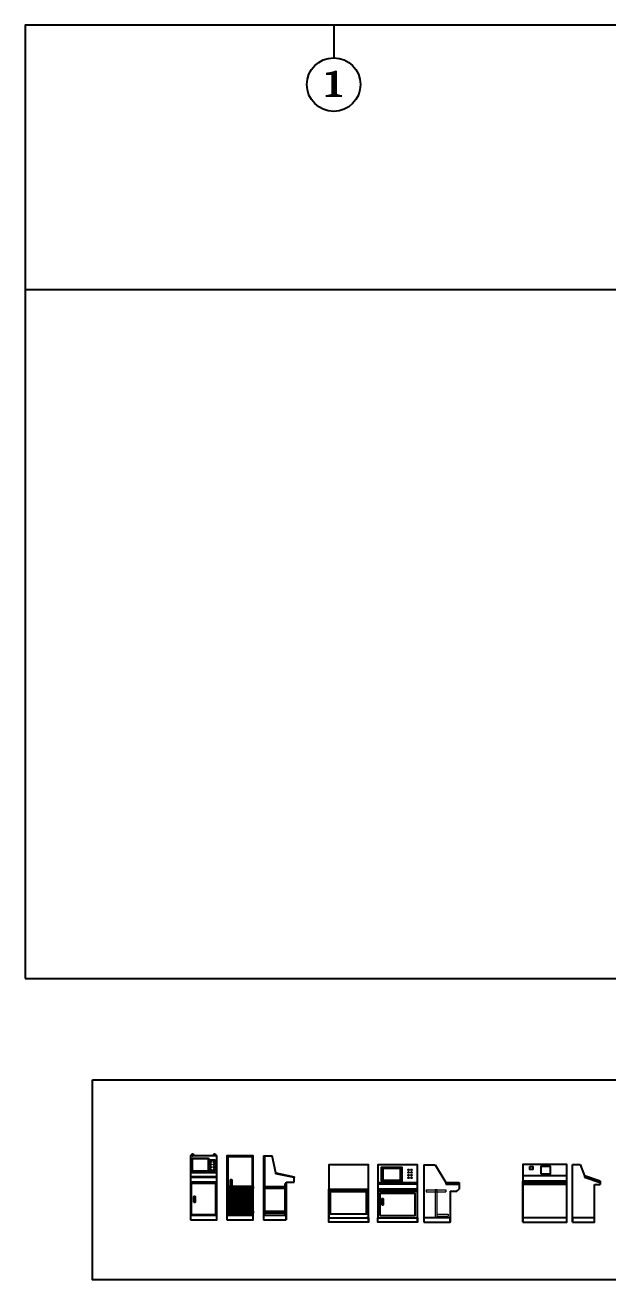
# Model space of a CAD drawing. Extents: x 223136 to 348136, y -32544 to -4064.
# Drawn here: x 223136 to 236356, y -32544 to -4064 of the extents above; entities that cross this region are included whole.
import ezdxf

# ---------------------------------------------------------------- set-up
doc = ezdxf.new("R2010")
doc.units = 0
doc.header["$LTSCALE"] = 20
doc.header["$MEASUREMENT"] = 0
doc.layers.add('Cuasau', color=10, linetype='Continuous')
doc.layers.add('kich thuoc', color=140, linetype='Continuous', lineweight=0)

# ---------------------------------------------------------------- blocks, each defined once
blk = doc.blocks.new('PC_Box_Front')
at = {"linetype": 'ByBlock'}
for p, q in [((42, 1457), (42, 1450)), ((42, 1455), (58, 1455)), ((42, 1450), (58, 1450)), ((58, 1457), (58, 1450)), ((542, 1457), (542, 1450)), ((558, 1455), (542, 1455)), ((558, 1450), (542, 1450)), ((558, 1457), (558, 1450)), ((435, 1360), (565, 1360)), ((435, 1100), (435, 1360)), ((565, 1360), (565, 1100)), ((600, 1060), (0, 1060)), ((600, 975), (0, 975)), ((600, 955), (0, 955)), ((565, 1100), (435, 1100)), ((600, 850), (0, 850)), ((80, 394), (80, 524)), ((80, 524), (112, 524)), ((112, 394), (80, 394)), ((85, 408), (107, 408)), ((112, 524), (112, 394))]:
    blk.add_line(p, q, dxfattribs=at)
for points in [[(0, 100), (600, 100), (600, 1450), (0, 1450)], [(20, 120), (580, 120), (580, 825), (20, 825)], [(80, 394), (112, 394), (112, 524), (80, 524)], [(0, 0), (600, 0), (600, 100), (0, 100)]]:
    blk.add_lwpolyline(points, close=True, dxfattribs=at)
for points in [[(50, 1400), (400, 1400, -0.414214), (410, 1390), (410, 1105, -0.414214), (400, 1095), (50, 1095, -0.414214), (40, 1105), (40, 1390, -0.414214)], [(60, 1390), (390, 1390, -0.414214), (400, 1380), (400, 1115, -0.414214), (390, 1105), (60, 1105, -0.414214), (50, 1115), (50, 1380, -0.414214)]]:
    blk.add_lwpolyline(points, format="xyb", close=True, dxfattribs=at)
blk.add_lwpolyline([(85, 503), (85, 399), (107, 399), (107, 503)], dxfattribs=at)
for centre, radius in [((50, 1475), 20), ((50, 1475), 14), ((550, 1475), 20), ((550, 1475), 14), ((465, 1310), 11), ((465, 1250), 11), ((465, 1190), 11), ((465, 1130), 11), ((535, 1310), 11), ((535, 1250), 11), ((535, 1190), 11), ((535, 1130), 11)]:
    blk.add_circle(centre, radius, dxfattribs=at)
blk.add_arc((96, 503), 11, 359.0354, 180.9646, dxfattribs=at)

msp = doc.modelspace()

# ---------------------------------------------------------------- hatches: boundary and pattern name
at = {"linetype": 'ByBlock'}
h = msp.add_hatch(dxfattribs=at)
h.set_pattern_fill('ANSI31', color=256)
h.set_pattern_definition([(45, (-577.67134, -44308.19246), (-0.08838834765, 0.08838834765), [])])
h.paths.add_polyline_path([(228267.535, -30448.843), (228283.535, -30448.843), (228283.535, -30442.843), (228267.535, -30442.843), (228267.535, -30426.843), (227757.535, -30426.843), (227757.535, -30442.843), (227741.535, -30442.843), (227741.535, -30448.843), (227757.535, -30448.843), (227757.535, -31026.843), (228267.535, -31026.843), (228267.535, -31008.843), (228283.535, -31008.843), (228283.535, -31002.843), (228267.535, -31002.843)])

# ---------------------------------------------------------------- linework, layer by layer
for p, q in [((348135.508, -4063.542), (223135.508, -4063.542)), ((230135.508, -4063.542), (230135.508, -4805.587)), ((223135.508, -10063.875), (348135.508, -10063.875)), ((228540.571, -29726.843), (228740.571, -29726.843)), ((228540.571, -29726.843), (228540.571, -31176.843)), ((228540.571, -29726.843), (228540.571, -29746.843)), ((228540.571, -29746.843), (228565.571, -29746.843)), ((228565.571, -29746.843), (228565.571, -31056.843)), ((228820.571, -30116.843), (228740.571, -29726.843)), ((228820.571, -30116.843), (228820.571, -30136.843)), ((228820.571, -30136.843), (228820.571, -30116.843)), ((228820.571, -30116.843), (229240.571, -30201.843)), ((229240.571, -30221.843), (228820.571, -30136.843)), ((228570.571, -30426.843), (228615.571, -30426.843)), ((228615.571, -30426.843), (228615.571, -30445.843)), ((228615.571, -30426.843), (228615.571, -30445.843)), ((228621.571, -30426.843), (228621.571, -30445.843)), ((228670.571, -30426.843), (228670.571, -30445.843)), ((228670.571, -30426.843), (228670.571, -30445.843)), ((228676.571, -30426.843), (228676.571, -30445.843)), ((228725.571, -30426.843), (228725.571, -30445.843)), ((228725.571, -30426.843), (228725.571, -30445.843)), ((228731.571, -30426.843), (228731.571, -30445.843)), ((228780.571, -30426.843), (228780.571, -30445.843)), ((228780.571, -30426.843), (228780.571, -30445.843)), ((228786.571, -30426.843), (228786.571, -30445.843)), ((228835.571, -30426.843), (228835.571, -30445.843)), ((228835.571, -30426.843), (228835.571, -30445.843)), ((228841.571, -30426.843), (228841.571, -30445.843)), ((228890.571, -30426.843), (228890.571, -30445.843)), ((228890.571, -30426.843), (228890.571, -30445.843)), ((228896.571, -30426.843), (228896.571, -30445.843)), ((228945.571, -30426.843), (228945.571, -30445.843)), ((228945.571, -30426.843), (228945.571, -30445.843)), ((228951.571, -30426.843), (228951.571, -30445.843)), ((229035.571, -31056.843), (229035.571, -30351.843)), ((229060.571, -30351.843), (229035.571, -30351.843)), ((229060.571, -30326.843), (229060.571, -31176.843)), ((229060.571, -31176.843), (229060.571, -30326.843)), ((229060.571, -30326.843), (229240.571, -30326.843)), ((229060.571, -30326.843), (229060.571, -30351.843)), ((229240.571, -30201.843), (229240.571, -30221.843)), ((229240.571, -30326.843), (229240.571, -30221.843)), ((231229.346, -30836.869), (231229.346, -30706.869)), ((231229.346, -30706.869), (231261.346, -30706.869)), ((231261.346, -30706.869), (231261.346, -30836.869)), ((228615.571, -30986.843), (228615.571, -31005.843)), ((228615.571, -30986.843), (228615.571, -31005.843)), ((228621.571, -30986.843), (228621.571, -31005.843)), ((228670.571, -30986.843), (228670.571, -31005.843)), ((228670.571, -30986.843), (228670.571, -31005.843)), ((228676.571, -30986.843), (228676.571, -31005.843)), ((228725.571, -30986.843), (228725.571, -31005.843)), ((228725.571, -30986.843), (228725.571, -31005.843)), ((228731.571, -30986.843), (228731.571, -31005.843)), ((228780.571, -30986.843), (228780.571, -31005.843)), ((228780.571, -30986.843), (228780.571, -31005.843)), ((228786.571, -30986.843), (228786.571, -31005.843)), ((228835.571, -30986.843), (228835.571, -31005.843)), ((228835.571, -30986.843), (228835.571, -31005.843)), ((228841.571, -30986.843), (228841.571, -31005.843)), ((228890.571, -30986.843), (228890.571, -31005.843)), ((228890.571, -30986.843), (228890.571, -31005.843)), ((228896.571, -30986.843), (228896.571, -31005.843)), ((228945.571, -30986.843), (228945.571, -31005.843)), ((228945.571, -30986.843), (228945.571, -31005.843)), ((228951.571, -30986.843), (228951.571, -31005.843)), ((231261.346, -30836.869), (231229.346, -30836.869)), ((231234.346, -30822.589), (231256.346, -30822.589)), ((228565.571, -31056.843), (228540.571, -31056.843)), ((228540.571, -31076.843), (229060.571, -31076.843)), ((228540.571, -31176.843), (229060.571, -31176.843)), ((229060.571, -31056.843), (229035.571, -31056.843)), ((229060.571, -31076.843), (229060.571, -31056.843))]:
    msp.add_line(p, q, dxfattribs=at)
for points in [[(223135.508, -25702.311), (348135.508, -25702.311), (348135.508, -4063.542), (223135.508, -4063.542)], [(227712.535, -31076.843), (228312.535, -31076.843), (228312.535, -29726.843), (227712.535, -29726.843)], [(228570.571, -30426.843), (229030.571, -30426.843), (229030.571, -30466.843), (228570.571, -30466.843)], [(231229.346, -30836.869), (231261.346, -30836.869), (231261.346, -30706.869), (231229.346, -30706.869)], [(228570.571, -30986.843), (229030.571, -30986.843), (229030.571, -31026.843), (228570.571, -31026.843)], [(227712.535, -31176.843), (228312.535, -31176.843), (228312.535, -31076.843), (227712.535, -31076.843)]]:
    msp.add_lwpolyline(points, close=True, dxfattribs=at)
for points in [[(227752.535, -30442.843), (227752.535, -30426.843), (227712.535, -30426.843), (227712.535, -30466.843), (227752.535, -30466.843), (227752.535, -30448.843)], [(227757.535, -30448.843), (227741.535, -30448.843), (227741.535, -30442.843), (227757.535, -30442.843)], [(228267.535, -30442.843), (228267.535, -30426.843), (227757.535, -30426.843), (227757.535, -30442.843)], [(227757.535, -30448.843), (227757.535, -31026.843), (228267.535, -31026.843), (228267.535, -31008.843)], [(228267.535, -30448.843), (228283.535, -30448.843), (228283.535, -30442.843), (228267.535, -30442.843)], [(228267.535, -31002.843), (228267.535, -30448.843)], [(228272.535, -30442.843), (228272.535, -30426.843), (228312.535, -30426.843), (228312.535, -30466.843), (228272.535, -30466.843), (228272.535, -30448.843)], [(231234.346, -30728.273), (231234.346, -30831.869), (231256.346, -30831.869), (231256.346, -30728.273)], [(227752.535, -31002.843), (227752.535, -30986.843), (227712.535, -30986.843), (227712.535, -31026.843), (227752.535, -31026.843), (227752.535, -31008.843)], [(227757.535, -31008.843), (227741.535, -31008.843), (227741.535, -31002.843), (227757.535, -31002.843)], [(228267.535, -31008.843), (228283.535, -31008.843), (228283.535, -31002.843), (228267.535, -31002.843)], [(228272.535, -31002.843), (228272.535, -30986.843), (228312.535, -30986.843), (228312.535, -31026.843), (228272.535, -31026.843), (228272.535, -31008.843)]]:
    msp.add_lwpolyline(points, dxfattribs=at)
for centre, radius in [((230135.508, -5413.612), 608.025), ((231831.86, -30046.06), 11), ((231831.86, -30106.06), 11), ((231831.86, -30166.06), 11), ((231901.86, -30046.06), 11), ((231901.86, -30106.06), 11), ((231901.86, -30166.06), 11), ((231831.86, -30226.06), 11), ((231901.86, -30226.06), 11)]:
    msp.add_circle(centre, radius, dxfattribs=at)
for centre, radius, start, end in [((228618.571, -30445.843), 3, 180, 360), ((228673.571, -30445.843), 3, 180, 360), ((228728.571, -30445.843), 3, 180, 360), ((228783.571, -30445.843), 3, 180, 360), ((228838.571, -30445.843), 3, 180, 360), ((228893.571, -30445.843), 3, 180, 360), ((228948.571, -30445.843), 3, 180, 360), ((231245.346, -30728.459), 11.002, 359.0353819, 180.9646181), ((228618.571, -31005.843), 3, 180, 360), ((228673.571, -31005.843), 3, 180, 360), ((228728.571, -31005.843), 3, 180, 360), ((228783.571, -31005.843), 3, 180, 360), ((228838.571, -31005.843), 3, 180, 360), ((228893.571, -31005.843), 3, 180, 360), ((228948.571, -31005.843), 3, 180, 360)]:
    msp.add_arc(centre, radius, start, end, dxfattribs=at)
at = {"layer": 'Cuasau', "linetype": 'ByBlock'}
for p, q in [((232181.156, -29931), (232181.156, -31231)), ((232181.156, -29931), (232441.156, -29931)), ((232441.156, -29931), (232681.156, -30331)), ((235423.468, -30181), (234423.468, -30181)), ((235553.589, -31231), (235553.589, -29926)), ((235553.589, -29926), (235723.589, -29926)), ((235723.589, -29926), (235823.589, -30181)), ((236183.589, -30301), (235823.589, -30181)), ((235823.589, -30181), (235823.589, -30211)), ((227792.535, -30404.149), (227792.535, -30274.149)), ((227792.535, -30274.149), (227824.535, -30274.149)), ((227824.535, -30404.149), (227792.535, -30404.149)), ((227797.535, -30389.869), (227819.535, -30389.869)), ((227824.535, -30274.149), (227824.535, -30404.149)), ((230921.697, -31231), (230921.697, -30371)), ((231135.889, -30331), (232035.889, -30331)), ((232035.889, -30371), (231135.889, -30371)), ((232035.889, -31231), (232035.889, -30371)), ((232681.156, -30331), (232681.156, -30371)), ((232681.156, -30331), (232981.156, -30331)), ((232681.156, -30371), (232981.156, -30371)), ((232981.156, -30331), (232981.156, -30481)), ((234423.468, -30331), (234423.468, -30301)), ((235423.468, -30301), (234423.468, -30301)), ((234423.468, -30381), (234423.468, -30331)), ((235423.468, -30331), (234423.468, -30331)), ((234423.468, -31231), (234423.468, -30381)), ((235423.468, -30381), (234423.468, -30381)), ((235823.589, -30211), (236183.589, -30331)), ((236053.589, -30381), (236183.589, -30381)), ((236053.589, -31131), (236053.589, -30381)), ((236183.589, -30301), (236183.589, -30331)), ((236183.589, -30331), (236183.589, -30381)), ((230021.697, -31131), (230021.697, -30481)), ((230021.697, -30501), (230921.697, -30501)), ((230031.697, -30481), (230911.697, -30481)), ((230031.697, -30481), (230031.697, -30501)), ((230031.697, -30494.093), (230031.697, -30491)), ((230031.697, -30501), (230031.697, -30494.093)), ((230061.697, -31051), (230061.697, -30501)), ((230881.697, -31051), (230881.697, -30501)), ((230911.697, -30481), (230911.697, -30501)), ((230911.697, -30494.093), (230911.697, -30491)), ((230911.697, -30501), (230911.697, -30494.093)), ((232035.889, -30481), (231135.889, -30481)), ((231135.889, -30531), (232035.889, -30531)), ((232035.889, -30531), (232035.889, -30481)), ((232781.156, -30531), (232931.156, -30531)), ((232781.156, -30531), (232781.156, -31231)), ((232931.156, -30531), (232981.156, -30481)), ((230021.697, -31131), (230021.697, -31131)), ((230021.697, -31131), (230061.697, -31131)), ((230921.697, -31131), (230881.697, -31131))]:
    msp.add_line(p, q, dxfattribs=at)
at = {"layer": 'Cuasau', "color": 2, "linetype": 'ByBlock', "true_color": 0xf1eb1f}
msp.add_lwpolyline([(224661.5, -27999.5), (237495, -27999.5), (237495, -32543.5), (224661.5, -32543.5)], close=True, dxfattribs=at)
at = {"layer": 'Cuasau', "linetype": 'ByBlock'}
for points in [[(227732.535, -31056.843), (228292.535, -31056.843), (228292.535, -29746.843), (227732.535, -29746.843)], [(230021.697, -31131), (230921.697, -31131), (230921.697, -29931), (230021.697, -29931)], [(231135.889, -31131), (232035.889, -31131), (232035.889, -29931), (231135.889, -29931)], [(231215.889, -30303), (231687.889, -30303), (231687.889, -29991), (231215.889, -29991)], [(231251.889, -30277), (231651.889, -30277), (231651.889, -30017), (231251.889, -30017)], [(234423.468, -31231), (235423.468, -31231), (235423.468, -29926), (234423.468, -29926)], [(234584.345, -29968.462), (234656.345, -29968.462), (234656.345, -30040.462), (234584.345, -30040.462)], [(234831.361, -30136.462), (235051.361, -30136.462), (235051.361, -29968.462), (234831.361, -29968.462)], [(227792.535, -30404.149), (227824.535, -30404.149), (227824.535, -30274.149), (227792.535, -30274.149)], [(230036.697, -31041), (230906.697, -31041), (230906.697, -30541), (230036.697, -30541)], [(231135.889, -31131), (232035.889, -31131), (232035.889, -30531), (231135.889, -30531)], [(231185.889, -31081), (231985.889, -31081), (231985.889, -30581), (231185.889, -30581)], [(230021.697, -31131), (230921.697, -31131), (230921.697, -31231), (230021.697, -31231)], [(231135.889, -31131), (232035.889, -31131), (232035.889, -31231), (231135.889, -31231)], [(232181.156, -31231), (232781.156, -31231), (232781.156, -31131), (232181.156, -31131)], [(234423.468, -31231), (235423.468, -31231), (235423.468, -31131), (234423.468, -31131)], [(235553.589, -31231), (236053.589, -31231), (236053.589, -31131), (235553.589, -31131)]]:
    msp.add_lwpolyline(points, close=True, dxfattribs=at)
msp.add_lwpolyline([(227797.535, -30295.553), (227797.535, -30399.149), (227819.535, -30399.149), (227819.535, -30295.553)], dxfattribs=at)
at = {"layer": 'Cuasau', "linetype": 'ByBlock', "const_width": 10}
for points in [[(230026.697, -30546), (230026.697, -30506), (230066.697, -30506)], [(230916.697, -30546), (230916.697, -30506), (230876.697, -30506)], [(230026.697, -31096), (230026.697, -31056), (230066.697, -31056)], [(230916.697, -31096), (230916.697, -31056), (230876.697, -31056)]]:
    msp.add_lwpolyline(points, dxfattribs=at)
at = {"layer": 'Cuasau', "linetype": 'ByBlock'}
msp.add_circle((231233.889, -30147), 8, dxfattribs=at)
msp.add_arc((227808.535, -30295.738), 11.002, 359.0353819, 180.9646181, dxfattribs=at)
at = {"layer": 'kich thuoc', "linetype": 'ByBlock'}
for p, q in [((232231.156, -30501), (232231.156, -30541)), ((232231.156, -30501), (232681.156, -30501)), ((232231.156, -30541), (232681.156, -30541)), ((232681.156, -30501), (232681.156, -30541)), ((232481.156, -31051), (232729.063, -31051)), ((232481.156, -31096), (232729.063, -31096)), ((232729.063, -31051), (232729.063, -31096))]:
    msp.add_line(p, q, dxfattribs=at)
msp.add_lwpolyline([(232441.156, -31131), (232481.156, -31131), (232481.156, -30501), (232441.156, -30501)], close=True, dxfattribs=at)

# ---------------------------------------------------------------- block references
at = {"layer": 'Cuasau', "linetype": 'ByBlock'}
msp.add_blockref('PC_Box_Front', (226884.5, -31176.843), dxfattribs=at)

# ---------------------------------------------------------------- texts
at = {"linetype": 'ByBlock', "insert": (229754.851, -5096.016), "char_height": 600, "attachment_point": 1}
msp.add_mtext_dynamic_manual_height_columns('\\pi178.83493;{\\fCambria|b1|i0|c163|p18;1}', width=761.31417, gutter_width=0.4, heights=[0], dxfattribs=at)

doc.saveas('drawing.dxf')
